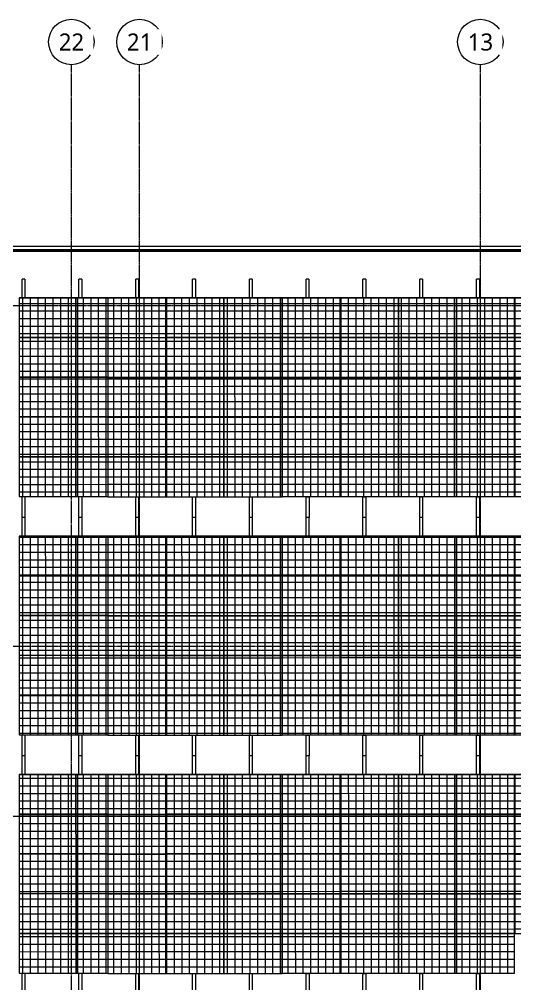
# Model space of a CAD drawing. Header units: inches. Extents: x -1714 to 1984, y -1043 to 970.
# Drawn here: x -92 to 431, y -50 to 970 of the extents above; entities that cross this region are included whole.
import ezdxf

# ---------------------------------------------------------------- set-up
doc = ezdxf.new("R2010")
doc.units = ezdxf.units.IN
doc.header["$MEASUREMENT"] = 0
doc.linetypes.add('Grid Line 1_2_', pattern=[0.875, 0.5, -0.125, 0.125, -0.125])
for name, color, linetype, lineweight in [('A-FLOR-HRAL', 11, 'Continuous', 9), ('A-ROOF', 132, 'Continuous', 13), ('E-ELEC-EQPM', 71, 'Continuous', 9), ('S-BEAM', 12, 'Continuous', 9), ('S-GRID', 1, 'Continuous', 9), ('S-GRID-IDEN', 1, 'Continuous', 9)]:
    doc.layers.add(name, color=color, linetype=linetype, lineweight=lineweight)
doc.styles.add('Trebuchet MS', font='trebuc.ttf', dxfattribs={"height": 18})
pattern_1 = [(0, (0, -0.022), (0, 7.97), []), (90, (0, -0.022), (-8, 5e-16), [])]
pattern_2 = [(180, (24, 42.039), (-9e-17, -0.69725), []), (270, (24, 42.039), (8, 5e-16), [])]

# ---------------------------------------------------------------- blocks, each defined once
blk = doc.blocks.new('PV Truss Beam 5 degrees 21 feet - PV Truss Beam 5 degrees 21 feet-1391017-L3')
at = {"layer": 'S-BEAM'}
for p, q in [((-126, 0), (-106.3, 0)), ((-126, 0), (-126, -3)), ((-106.3, -3), (-126, -3)), ((103.9, 0), (104, 0)), ((104, -3), (103.9, -3)), ((104, 0), (126, 0)), ((104, -3), (104, 0)), ((126, -3), (104, -3)), ((126, 0), (126, -0.1))]:
    blk.add_line(p, q, dxfattribs=at)
blk = doc.blocks.new('PV Truss Beam 5 degrees 21 feet - PV Truss Beam 5 degrees 21 feet-1389479-L3')
at = {"layer": 'S-BEAM'}
for p, q in [((-126, 0), (-106.3, 0)), ((-126, 0), (-126, -3)), ((-106.3, -3), (-126, -3)), ((103.9, 0), (104, 0)), ((104, -3), (103.9, -3)), ((104, 0), (126, 0)), ((104, -3), (104, 0)), ((126, -3), (104, -3))]:
    blk.add_line(p, q, dxfattribs=at)
blk = doc.blocks.new('PV Panel-Sunpower X22-360 5 degrees - PV Panel-Sunpower X22-360 5 degrees-V8-L3')
at = {"layer": 'E-ELEC-EQPM'}
h = blk.add_hatch(dxfattribs=at)
h.set_pattern_fill('FP_1', color=256, style=0, pattern_type=2)
h.set_pattern_definition(pattern_1)
h.paths.add_polyline_path([(0, 0), (61.4, 0), (61.4, 42), (0, 42), (0, 6.7)])
for p, q in [((61.4, 42), (0, 42)), ((0, 42), (0, 0)), ((61.4, 0), (61.4, 42)), ((0, 0), (61.4, 0))]:
    blk.add_line(p, q, dxfattribs=at)
blk = doc.blocks.new('PV Panel-Sunpower X22-360 5 degrees - PV Panel-Sunpower X22-360 5 degrees-V15-L3')
at = {"layer": 'E-ELEC-EQPM'}
h = blk.add_hatch(dxfattribs=at)
h.set_pattern_fill('FP_1', color=256, style=0, pattern_type=2)
h.set_pattern_definition(pattern_1)
h.paths.add_polyline_path([(0, 0), (61.4, 0), (61.4, 42), (0, 42), (0, 21.6)])
for p, q in [((61.4, 42), (0, 42)), ((0, 42), (0, 0)), ((29.4, 42), (61.4, 42)), ((61.4, 0), (61.4, 42)), ((61.4, 42), (61.4, 42)), ((0, 0), (61.4, 0))]:
    blk.add_line(p, q, dxfattribs=at)
blk = doc.blocks.new('PV Panel-Sunpower X22-360 5 degrees - PV Panel-Sunpower X22-360 5 degrees-V9-L3')
at = {"layer": 'E-ELEC-EQPM'}
h = blk.add_hatch(dxfattribs=at)
h.set_pattern_fill('FP_1', color=256, style=0, pattern_type=2)
h.set_pattern_definition(pattern_1)
h.paths.add_polyline_path([(0, 0), (61.4, 0), (61.4, 42), (0, 42), (0, 21.5)])
h = blk.add_hatch(dxfattribs=at)
h.set_pattern_fill('FP_2', color=256, style=0, pattern_type=2)
h.set_pattern_definition(pattern_2)
h.paths.add_polyline_path([(61.4, 42), (61.4, 42), (0, 42), (0, 42)])
for p, q in [((61.4, 42), (0, 42)), ((0, 42), (0, 0)), ((0, 42), (61.4, 42)), ((0, 42), (0, 42)), ((61.4, 0), (61.4, 42)), ((61.4, 42), (61.4, 42)), ((0, 0), (61.4, 0))]:
    blk.add_line(p, q, dxfattribs=at)
blk = doc.blocks.new('PV Panel-Sunpower X22-360 5 degrees - PV Panel-Sunpower X22-360 5 degrees-V10-L3')
at = {"layer": 'E-ELEC-EQPM'}
h = blk.add_hatch(dxfattribs=at)
h.set_pattern_fill('FP_1', color=256, style=0, pattern_type=2)
h.set_pattern_definition(pattern_1)
h.paths.add_polyline_path([(0, 0), (61.4, 0), (61.4, 42), (0, 42), (0, 21.4)])
for p, q in [((61.4, 42), (0, 42)), ((0, 42), (0, 0)), ((0, 42), (61.4, 42)), ((0, 42), (0, 42)), ((61.4, 0), (61.4, 42)), ((61.4, 42), (61.4, 42)), ((0, 0), (61.4, 0))]:
    blk.add_line(p, q, dxfattribs=at)
blk = doc.blocks.new('PV Truss Beam 5 degrees 21 feet - PV Truss Beam 5 degrees 21 feet-1391014-L3')
at = {"layer": 'S-BEAM'}
for p, q in [((-126, 0), (-106.3, 0)), ((-126, 0), (-126, -3)), ((-106.3, -3), (-126, -3)), ((103.9, 0), (104, 0)), ((104, -3), (103.9, -3)), ((104, 0), (126, 0)), ((104, -3), (104, 0)), ((126, -3), (104, -3))]:
    blk.add_line(p, q, dxfattribs=at)
blk = doc.blocks.new('PV Truss Beam 5 degrees 21 feet - PV Truss Beam 5 degrees 21 feet-1391828-L3')
at = {"layer": 'S-BEAM'}
for p, q in [((-126, 0), (-106.3, 0)), ((-126, 0), (-126, -3)), ((-106.3, -3), (-126, -3)), ((103.9, 0), (104, 0)), ((104, -3), (103.9, -3)), ((104, 0), (126, 0)), ((104, -3), (104, 0)), ((126, -3), (104, -3)), ((126, 0), (126, -0.1))]:
    blk.add_line(p, q, dxfattribs=at)
blk = doc.blocks.new('PV Truss Beam 5 degrees 21 feet - PV Truss Beam 5 degrees 21 feet-V29-L3')
at = {"layer": 'S-BEAM'}
for p, q in [((-126, 0), (-106.3, 0)), ((-126, 0), (-126, -3)), ((-106.3, -3), (-126, -3)), ((103.9, 0), (104, 0)), ((104, -3), (103.9, -3)), ((104, 0), (126, 0)), ((104, -3), (104, 0)), ((126, -3), (104, -3))]:
    blk.add_line(p, q, dxfattribs=at)
blk = doc.blocks.new('PV Truss Beam 5 degrees 21 feet - PV Truss Beam 5 degrees 21 feet-V33-L3')
at = {"layer": 'S-BEAM'}
for p, q in [((-126, 0), (-106.3, 0)), ((-126, 0), (-126, -3)), ((-106.3, -3), (-126, -3)), ((103.9, 0), (104, 0)), ((104, -3), (103.9, -3)), ((104, 0), (126, 0)), ((104, -3), (104, 0)), ((126, -3), (104, -3))]:
    blk.add_line(p, q, dxfattribs=at)
blk = doc.blocks.new('PV Panel-Sunpower X22-360 5 degrees - PV Panel-Sunpower X22-360 5 degrees-V39-L3')
at = {"layer": 'E-ELEC-EQPM'}
h = blk.add_hatch(dxfattribs=at)
h.set_pattern_fill('FP_1', color=256, style=0, pattern_type=2)
h.set_pattern_definition(pattern_1)
h.paths.add_polyline_path([(0, 0), (32, 0), (32, 42), (0, 42)])
for p, q in [((32, 42), (0, 42)), ((0, 42), (0, 0)), ((0, 0), (32, 0))]:
    blk.add_line(p, q, dxfattribs=at)
blk = doc.blocks.new('PV Panel-Sunpower X22-360 5 degrees - PV Panel-Sunpower X22-360 5 degrees-V42-L3')
at = {"layer": 'E-ELEC-EQPM'}
h = blk.add_hatch(dxfattribs=at)
h.set_pattern_fill('FP_1', color=256, style=0, pattern_type=2)
h.set_pattern_definition(pattern_1)
h.paths.add_polyline_path([(0, 0), (32, 0), (32, 42), (0, 42), (0, 41.8)])
h.paths.add_polyline_path([(32, 0), (32, 0), (32, 41.8)])
h.paths.add_polyline_path([(32, 41.8), (61.4, 41.9), (61.4, 42), (32, 42), (32, 41.9)])
h = blk.add_hatch(dxfattribs=at)
h.set_pattern_fill('FP_2', color=256, style=0, pattern_type=2)
h.set_pattern_definition(pattern_2)
h.paths.add_polyline_path([(61.4, 42), (61.4, 42), (0, 42), (0, 42)])
for p, q in [((61.4, 42), (0, 42)), ((0, 42), (0, 0)), ((0, 42), (61.4, 42)), ((0, 42), (0, 42)), ((61.4, 41.8), (61.4, 42)), ((61.4, 42), (61.4, 42)), ((0, 0), (32, 0))]:
    blk.add_line(p, q, dxfattribs=at)
blk = doc.blocks.new('PV Panel-Sunpower X22-360 5 degrees - PV Panel-Sunpower X22-360 5 degrees-V40-L3')
at = {"layer": 'E-ELEC-EQPM'}
h = blk.add_hatch(dxfattribs=at)
h.set_pattern_fill('FP_1', color=256, style=0, pattern_type=2)
h.set_pattern_definition(pattern_1)
h.paths.add_polyline_path([(0, 0), (32, 0), (32, 42), (0, 42), (0, 21.4)])
h.paths.add_polyline_path([(32, 41.8), (61.4, 41.9), (61.4, 42), (32, 42), (32, 41.9)])
h = blk.add_hatch(dxfattribs=at)
h.set_pattern_fill('FP_2', color=256, style=0, pattern_type=2)
h.set_pattern_definition(pattern_2)
h.paths.add_polyline_path([(61.4, 42), (61.4, 42), (0, 42), (0, 42)])
for p, q in [((61.4, 42), (0, 42)), ((0, 42), (0, 0)), ((0, 42), (61.4, 42)), ((0, 42), (0, 42)), ((61.4, 41.8), (61.4, 42)), ((61.4, 42), (61.4, 42)), ((0, 0), (32, 0))]:
    blk.add_line(p, q, dxfattribs=at)
blk = doc.blocks.new('Top Rail Type - Top Rail_Internal_-1430160-L3')
at = {"layer": 'A-FLOR-HRAL'}
for p, q in [((-1461.9, 726.6), (1348.1, 726.6)), ((1346.1, 724.6), (-1459.9, 724.6))]:
    blk.add_line(p, q, dxfattribs=at)
blk = doc.blocks.new('Top Rail Type - Top Rail_Internal_-V46-L3')
at = {"layer": 'A-FLOR-HRAL'}
for p, q in [((-1461.9, 726.6), (1348.1, 726.6)), ((-1459.9, 724.6), (1346.1, 724.6))]:
    blk.add_line(p, q, dxfattribs=at)
blk = doc.blocks.new('Grid - Grid Head - Circle-50561-L3')
at = {"layer": 'S-GRID-IDEN'}
blk.add_circle((0, 0), 0.25, dxfattribs=at)

msp = doc.modelspace()

# ---------------------------------------------------------------- linework, layer by layer
at = {"layer": 'A-ROOF'}
msp.add_line((1351.1, 729.6), (-1464.9, 729.6), dxfattribs=at)
at = {"layer": 'S-GRID', "linetype": 'Grid Line 1_2_'}
for p, q in [((-36.9, -1043.2), (-36.9, 921.9)), ((35.1, -1043.2), (35.1, 921.9)), ((395.1, -1043.2), (395.1, 921.9)), ((-1714.2, 667.2), (1936.3, 667.2)), ((-1714.2, 307.2), (1936.3, 307.2)), ((-1714.2, 127.2), (1936.3, 127.2))]:
    msp.add_line(p, q, dxfattribs=at)

# ---------------------------------------------------------------- block references
at = {"layer": 'A-FLOR-HRAL'}
for name in ['Top Rail Type - Top Rail_Internal_-1430160-L3', 'Top Rail Type - Top Rail_Internal_-V46-L3']:
    msp.add_blockref(name, (0, 0), dxfattribs=at)
at = {"layer": 'E-ELEC-EQPM', "rotation": 0.007778619293406285}
for name, p in [('PV Panel-Sunpower X22-360 5 degrees - PV Panel-Sunpower X22-360 5 degrees-V10-L3', (-91.9, 633.4)), ('PV Panel-Sunpower X22-360 5 degrees - PV Panel-Sunpower X22-360 5 degrees-V42-L3', (-30.5, 633.5)), ('PV Panel-Sunpower X22-360 5 degrees - PV Panel-Sunpower X22-360 5 degrees-V15-L3', (1.5, 633.3)), ('PV Panel-Sunpower X22-360 5 degrees - PV Panel-Sunpower X22-360 5 degrees-V9-L3', (62.9, 633.3)), ('PV Panel-Sunpower X22-360 5 degrees - PV Panel-Sunpower X22-360 5 degrees-V10-L3', (124.3, 633.3)), ('PV Panel-Sunpower X22-360 5 degrees - PV Panel-Sunpower X22-360 5 degrees-V9-L3', (185.7, 633.3)), ('PV Panel-Sunpower X22-360 5 degrees - PV Panel-Sunpower X22-360 5 degrees-V10-L3', (247.1, 633.3)), ('PV Panel-Sunpower X22-360 5 degrees - PV Panel-Sunpower X22-360 5 degrees-V9-L3', (308.5, 633.3)), ('PV Panel-Sunpower X22-360 5 degrees - PV Panel-Sunpower X22-360 5 degrees-V9-L3', (369.9, 633.3)), ('PV Panel-Sunpower X22-360 5 degrees - PV Panel-Sunpower X22-360 5 degrees-V10-L3', (431.3, 633.3)), ('PV Panel-Sunpower X22-360 5 degrees - PV Panel-Sunpower X22-360 5 degrees-V8-L3', (-91.9, 591.4)), ('PV Panel-Sunpower X22-360 5 degrees - PV Panel-Sunpower X22-360 5 degrees-V39-L3', (-30.5, 591.4)), ('PV Panel-Sunpower X22-360 5 degrees - PV Panel-Sunpower X22-360 5 degrees-V8-L3', (1.5, 591.2)), ('PV Panel-Sunpower X22-360 5 degrees - PV Panel-Sunpower X22-360 5 degrees-V8-L3', (62.9, 591.3)), ('PV Panel-Sunpower X22-360 5 degrees - PV Panel-Sunpower X22-360 5 degrees-V8-L3', (124.3, 591.3)), ('PV Panel-Sunpower X22-360 5 degrees - PV Panel-Sunpower X22-360 5 degrees-V8-L3', (185.7, 591.3)), ('PV Panel-Sunpower X22-360 5 degrees - PV Panel-Sunpower X22-360 5 degrees-V8-L3', (247.1, 591.3)), ('PV Panel-Sunpower X22-360 5 degrees - PV Panel-Sunpower X22-360 5 degrees-V8-L3', (308.5, 591.3)), ('PV Panel-Sunpower X22-360 5 degrees - PV Panel-Sunpower X22-360 5 degrees-V8-L3', (369.9, 591.3)), ('PV Panel-Sunpower X22-360 5 degrees - PV Panel-Sunpower X22-360 5 degrees-V8-L3', (431.3, 591.3)), ('PV Panel-Sunpower X22-360 5 degrees - PV Panel-Sunpower X22-360 5 degrees-V8-L3', (-91.9, 549.4)), ('PV Panel-Sunpower X22-360 5 degrees - PV Panel-Sunpower X22-360 5 degrees-V39-L3', (-30.5, 549.4)), ('PV Panel-Sunpower X22-360 5 degrees - PV Panel-Sunpower X22-360 5 degrees-V8-L3', (1.5, 549.2)), ('PV Panel-Sunpower X22-360 5 degrees - PV Panel-Sunpower X22-360 5 degrees-V8-L3', (62.9, 549.2)), ('PV Panel-Sunpower X22-360 5 degrees - PV Panel-Sunpower X22-360 5 degrees-V8-L3', (124.3, 549.2)), ('PV Panel-Sunpower X22-360 5 degrees - PV Panel-Sunpower X22-360 5 degrees-V8-L3', (185.7, 549.2)), ('PV Panel-Sunpower X22-360 5 degrees - PV Panel-Sunpower X22-360 5 degrees-V8-L3', (247.1, 549.2)), ('PV Panel-Sunpower X22-360 5 degrees - PV Panel-Sunpower X22-360 5 degrees-V8-L3', (308.5, 549.3)), ('PV Panel-Sunpower X22-360 5 degrees - PV Panel-Sunpower X22-360 5 degrees-V8-L3', (369.9, 549.3)), ('PV Panel-Sunpower X22-360 5 degrees - PV Panel-Sunpower X22-360 5 degrees-V8-L3', (431.3, 549.3)), ('PV Panel-Sunpower X22-360 5 degrees - PV Panel-Sunpower X22-360 5 degrees-V8-L3', (-91.9, 507.3)), ('PV Panel-Sunpower X22-360 5 degrees - PV Panel-Sunpower X22-360 5 degrees-V39-L3', (-30.5, 507.3)), ('PV Panel-Sunpower X22-360 5 degrees - PV Panel-Sunpower X22-360 5 degrees-V8-L3', (1.5, 507.2)), ('PV Panel-Sunpower X22-360 5 degrees - PV Panel-Sunpower X22-360 5 degrees-V8-L3', (62.9, 507.2)), ('PV Panel-Sunpower X22-360 5 degrees - PV Panel-Sunpower X22-360 5 degrees-V8-L3', (124.3, 507.2)), ('PV Panel-Sunpower X22-360 5 degrees - PV Panel-Sunpower X22-360 5 degrees-V8-L3', (185.7, 507.2)), ('PV Panel-Sunpower X22-360 5 degrees - PV Panel-Sunpower X22-360 5 degrees-V8-L3', (247.1, 507.2)), ('PV Panel-Sunpower X22-360 5 degrees - PV Panel-Sunpower X22-360 5 degrees-V8-L3', (308.5, 507.2)), ('PV Panel-Sunpower X22-360 5 degrees - PV Panel-Sunpower X22-360 5 degrees-V8-L3', (369.9, 507.2)), ('PV Panel-Sunpower X22-360 5 degrees - PV Panel-Sunpower X22-360 5 degrees-V8-L3', (431.3, 507.2)), ('PV Panel-Sunpower X22-360 5 degrees - PV Panel-Sunpower X22-360 5 degrees-V8-L3', (-91.9, 465.3)), ('PV Panel-Sunpower X22-360 5 degrees - PV Panel-Sunpower X22-360 5 degrees-V39-L3', (-30.5, 465.3)), ('PV Panel-Sunpower X22-360 5 degrees - PV Panel-Sunpower X22-360 5 degrees-V8-L3', (1.5, 465.1)), ('PV Panel-Sunpower X22-360 5 degrees - PV Panel-Sunpower X22-360 5 degrees-V8-L3', (62.9, 465.1)), ('PV Panel-Sunpower X22-360 5 degrees - PV Panel-Sunpower X22-360 5 degrees-V8-L3', (124.3, 465.1)), ('PV Panel-Sunpower X22-360 5 degrees - PV Panel-Sunpower X22-360 5 degrees-V8-L3', (185.7, 465.2)), ('PV Panel-Sunpower X22-360 5 degrees - PV Panel-Sunpower X22-360 5 degrees-V8-L3', (247.1, 465.2)), ('PV Panel-Sunpower X22-360 5 degrees - PV Panel-Sunpower X22-360 5 degrees-V8-L3', (308.5, 465.2)), ('PV Panel-Sunpower X22-360 5 degrees - PV Panel-Sunpower X22-360 5 degrees-V8-L3', (369.9, 465.2)), ('PV Panel-Sunpower X22-360 5 degrees - PV Panel-Sunpower X22-360 5 degrees-V8-L3', (431.3, 465.2)), ('PV Panel-Sunpower X22-360 5 degrees - PV Panel-Sunpower X22-360 5 degrees-V10-L3', (-91.9, 381.4)), ('PV Panel-Sunpower X22-360 5 degrees - PV Panel-Sunpower X22-360 5 degrees-V40-L3', (-30.5, 381.5)), ('PV Panel-Sunpower X22-360 5 degrees - PV Panel-Sunpower X22-360 5 degrees-V15-L3', (1.5, 381.3)), ('PV Panel-Sunpower X22-360 5 degrees - PV Panel-Sunpower X22-360 5 degrees-V9-L3', (62.9, 381.3)), ('PV Panel-Sunpower X22-360 5 degrees - PV Panel-Sunpower X22-360 5 degrees-V10-L3', (124.3, 381.3)), ('PV Panel-Sunpower X22-360 5 degrees - PV Panel-Sunpower X22-360 5 degrees-V9-L3', (185.7, 381.3)), ('PV Panel-Sunpower X22-360 5 degrees - PV Panel-Sunpower X22-360 5 degrees-V10-L3', (247.1, 381.3)), ('PV Panel-Sunpower X22-360 5 degrees - PV Panel-Sunpower X22-360 5 degrees-V9-L3', (308.5, 381.3)), ('PV Panel-Sunpower X22-360 5 degrees - PV Panel-Sunpower X22-360 5 degrees-V9-L3', (369.9, 381.3)), ('PV Panel-Sunpower X22-360 5 degrees - PV Panel-Sunpower X22-360 5 degrees-V10-L3', (431.3, 381.3)), ('PV Panel-Sunpower X22-360 5 degrees - PV Panel-Sunpower X22-360 5 degrees-V8-L3', (-91.9, 339.4)), ('PV Panel-Sunpower X22-360 5 degrees - PV Panel-Sunpower X22-360 5 degrees-V39-L3', (-30.5, 339.4)), ('PV Panel-Sunpower X22-360 5 degrees - PV Panel-Sunpower X22-360 5 degrees-V8-L3', (1.5, 339.2)), ('PV Panel-Sunpower X22-360 5 degrees - PV Panel-Sunpower X22-360 5 degrees-V8-L3', (62.9, 339.3)), ('PV Panel-Sunpower X22-360 5 degrees - PV Panel-Sunpower X22-360 5 degrees-V8-L3', (124.3, 339.3)), ('PV Panel-Sunpower X22-360 5 degrees - PV Panel-Sunpower X22-360 5 degrees-V8-L3', (185.7, 339.3)), ('PV Panel-Sunpower X22-360 5 degrees - PV Panel-Sunpower X22-360 5 degrees-V8-L3', (247.1, 339.3)), ('PV Panel-Sunpower X22-360 5 degrees - PV Panel-Sunpower X22-360 5 degrees-V8-L3', (308.5, 339.3)), ('PV Panel-Sunpower X22-360 5 degrees - PV Panel-Sunpower X22-360 5 degrees-V8-L3', (369.9, 339.3)), ('PV Panel-Sunpower X22-360 5 degrees - PV Panel-Sunpower X22-360 5 degrees-V8-L3', (431.3, 339.3)), ('PV Panel-Sunpower X22-360 5 degrees - PV Panel-Sunpower X22-360 5 degrees-V8-L3', (-91.9, 297.4)), ('PV Panel-Sunpower X22-360 5 degrees - PV Panel-Sunpower X22-360 5 degrees-V39-L3', (-30.5, 297.4)), ('PV Panel-Sunpower X22-360 5 degrees - PV Panel-Sunpower X22-360 5 degrees-V8-L3', (1.5, 297.2)), ('PV Panel-Sunpower X22-360 5 degrees - PV Panel-Sunpower X22-360 5 degrees-V8-L3', (62.9, 297.2)), ('PV Panel-Sunpower X22-360 5 degrees - PV Panel-Sunpower X22-360 5 degrees-V8-L3', (124.3, 297.2)), ('PV Panel-Sunpower X22-360 5 degrees - PV Panel-Sunpower X22-360 5 degrees-V8-L3', (185.7, 297.2)), ('PV Panel-Sunpower X22-360 5 degrees - PV Panel-Sunpower X22-360 5 degrees-V8-L3', (247.1, 297.2)), ('PV Panel-Sunpower X22-360 5 degrees - PV Panel-Sunpower X22-360 5 degrees-V8-L3', (308.5, 297.3)), ('PV Panel-Sunpower X22-360 5 degrees - PV Panel-Sunpower X22-360 5 degrees-V8-L3', (369.9, 297.3)), ('PV Panel-Sunpower X22-360 5 degrees - PV Panel-Sunpower X22-360 5 degrees-V8-L3', (431.3, 297.3)), ('PV Panel-Sunpower X22-360 5 degrees - PV Panel-Sunpower X22-360 5 degrees-V8-L3', (-91.9, 255.3)), ('PV Panel-Sunpower X22-360 5 degrees - PV Panel-Sunpower X22-360 5 degrees-V39-L3', (-30.5, 255.3)), ('PV Panel-Sunpower X22-360 5 degrees - PV Panel-Sunpower X22-360 5 degrees-V8-L3', (1.5, 255.2)), ('PV Panel-Sunpower X22-360 5 degrees - PV Panel-Sunpower X22-360 5 degrees-V8-L3', (62.9, 255.2)), ('PV Panel-Sunpower X22-360 5 degrees - PV Panel-Sunpower X22-360 5 degrees-V8-L3', (124.3, 255.2)), ('PV Panel-Sunpower X22-360 5 degrees - PV Panel-Sunpower X22-360 5 degrees-V8-L3', (185.7, 255.2)), ('PV Panel-Sunpower X22-360 5 degrees - PV Panel-Sunpower X22-360 5 degrees-V8-L3', (247.1, 255.2)), ('PV Panel-Sunpower X22-360 5 degrees - PV Panel-Sunpower X22-360 5 degrees-V8-L3', (308.5, 255.2)), ('PV Panel-Sunpower X22-360 5 degrees - PV Panel-Sunpower X22-360 5 degrees-V8-L3', (369.9, 255.2)), ('PV Panel-Sunpower X22-360 5 degrees - PV Panel-Sunpower X22-360 5 degrees-V8-L3', (431.3, 255.2)), ('PV Panel-Sunpower X22-360 5 degrees - PV Panel-Sunpower X22-360 5 degrees-V8-L3', (-91.9, 213.3)), ('PV Panel-Sunpower X22-360 5 degrees - PV Panel-Sunpower X22-360 5 degrees-V39-L3', (-30.5, 213.3)), ('PV Panel-Sunpower X22-360 5 degrees - PV Panel-Sunpower X22-360 5 degrees-V8-L3', (1.5, 213.1)), ('PV Panel-Sunpower X22-360 5 degrees - PV Panel-Sunpower X22-360 5 degrees-V8-L3', (62.9, 213.1)), ('PV Panel-Sunpower X22-360 5 degrees - PV Panel-Sunpower X22-360 5 degrees-V8-L3', (124.3, 213.1)), ('PV Panel-Sunpower X22-360 5 degrees - PV Panel-Sunpower X22-360 5 degrees-V8-L3', (185.7, 213.2)), ('PV Panel-Sunpower X22-360 5 degrees - PV Panel-Sunpower X22-360 5 degrees-V8-L3', (247.1, 213.2)), ('PV Panel-Sunpower X22-360 5 degrees - PV Panel-Sunpower X22-360 5 degrees-V8-L3', (308.5, 213.2)), ('PV Panel-Sunpower X22-360 5 degrees - PV Panel-Sunpower X22-360 5 degrees-V8-L3', (369.9, 213.2)), ('PV Panel-Sunpower X22-360 5 degrees - PV Panel-Sunpower X22-360 5 degrees-V8-L3', (431.3, 213.2)), ('PV Panel-Sunpower X22-360 5 degrees - PV Panel-Sunpower X22-360 5 degrees-V10-L3', (-91.9, 129.4)), ('PV Panel-Sunpower X22-360 5 degrees - PV Panel-Sunpower X22-360 5 degrees-V42-L3', (-30.5, 129.5)), ('PV Panel-Sunpower X22-360 5 degrees - PV Panel-Sunpower X22-360 5 degrees-V15-L3', (1.5, 129.3)), ('PV Panel-Sunpower X22-360 5 degrees - PV Panel-Sunpower X22-360 5 degrees-V9-L3', (62.9, 129.3)), ('PV Panel-Sunpower X22-360 5 degrees - PV Panel-Sunpower X22-360 5 degrees-V10-L3', (124.3, 129.3)), ('PV Panel-Sunpower X22-360 5 degrees - PV Panel-Sunpower X22-360 5 degrees-V9-L3', (185.7, 129.3)), ('PV Panel-Sunpower X22-360 5 degrees - PV Panel-Sunpower X22-360 5 degrees-V10-L3', (247.1, 129.3)), ('PV Panel-Sunpower X22-360 5 degrees - PV Panel-Sunpower X22-360 5 degrees-V9-L3', (308.5, 129.3)), ('PV Panel-Sunpower X22-360 5 degrees - PV Panel-Sunpower X22-360 5 degrees-V9-L3', (369.9, 129.3)), ('PV Panel-Sunpower X22-360 5 degrees - PV Panel-Sunpower X22-360 5 degrees-V10-L3', (431.3, 129.3)), ('PV Panel-Sunpower X22-360 5 degrees - PV Panel-Sunpower X22-360 5 degrees-V8-L3', (-91.9, 87.4)), ('PV Panel-Sunpower X22-360 5 degrees - PV Panel-Sunpower X22-360 5 degrees-V39-L3', (-30.5, 87.4)), ('PV Panel-Sunpower X22-360 5 degrees - PV Panel-Sunpower X22-360 5 degrees-V8-L3', (1.5, 87.2)), ('PV Panel-Sunpower X22-360 5 degrees - PV Panel-Sunpower X22-360 5 degrees-V8-L3', (62.9, 87.3)), ('PV Panel-Sunpower X22-360 5 degrees - PV Panel-Sunpower X22-360 5 degrees-V8-L3', (124.3, 87.3)), ('PV Panel-Sunpower X22-360 5 degrees - PV Panel-Sunpower X22-360 5 degrees-V8-L3', (185.7, 87.3)), ('PV Panel-Sunpower X22-360 5 degrees - PV Panel-Sunpower X22-360 5 degrees-V8-L3', (247.1, 87.3)), ('PV Panel-Sunpower X22-360 5 degrees - PV Panel-Sunpower X22-360 5 degrees-V8-L3', (308.5, 87.3)), ('PV Panel-Sunpower X22-360 5 degrees - PV Panel-Sunpower X22-360 5 degrees-V8-L3', (369.9, 87.3)), ('PV Panel-Sunpower X22-360 5 degrees - PV Panel-Sunpower X22-360 5 degrees-V8-L3', (431.3, 87.3)), ('PV Panel-Sunpower X22-360 5 degrees - PV Panel-Sunpower X22-360 5 degrees-V8-L3', (-91.9, 45.4)), ('PV Panel-Sunpower X22-360 5 degrees - PV Panel-Sunpower X22-360 5 degrees-V39-L3', (-30.5, 45.4)), ('PV Panel-Sunpower X22-360 5 degrees - PV Panel-Sunpower X22-360 5 degrees-V8-L3', (1.5, 45.2)), ('PV Panel-Sunpower X22-360 5 degrees - PV Panel-Sunpower X22-360 5 degrees-V8-L3', (62.9, 45.2)), ('PV Panel-Sunpower X22-360 5 degrees - PV Panel-Sunpower X22-360 5 degrees-V8-L3', (124.3, 45.2)), ('PV Panel-Sunpower X22-360 5 degrees - PV Panel-Sunpower X22-360 5 degrees-V8-L3', (185.7, 45.2)), ('PV Panel-Sunpower X22-360 5 degrees - PV Panel-Sunpower X22-360 5 degrees-V8-L3', (247.1, 45.2)), ('PV Panel-Sunpower X22-360 5 degrees - PV Panel-Sunpower X22-360 5 degrees-V8-L3', (308.5, 45.3)), ('PV Panel-Sunpower X22-360 5 degrees - PV Panel-Sunpower X22-360 5 degrees-V8-L3', (369.9, 45.3)), ('PV Panel-Sunpower X22-360 5 degrees - PV Panel-Sunpower X22-360 5 degrees-V8-L3', (431.3, 45.3)), ('PV Panel-Sunpower X22-360 5 degrees - PV Panel-Sunpower X22-360 5 degrees-V8-L3', (-91.9, 3.3)), ('PV Panel-Sunpower X22-360 5 degrees - PV Panel-Sunpower X22-360 5 degrees-V39-L3', (-30.5, 3.3)), ('PV Panel-Sunpower X22-360 5 degrees - PV Panel-Sunpower X22-360 5 degrees-V8-L3', (1.5, 3.2)), ('PV Panel-Sunpower X22-360 5 degrees - PV Panel-Sunpower X22-360 5 degrees-V8-L3', (62.9, 3.2)), ('PV Panel-Sunpower X22-360 5 degrees - PV Panel-Sunpower X22-360 5 degrees-V8-L3', (124.3, 3.2)), ('PV Panel-Sunpower X22-360 5 degrees - PV Panel-Sunpower X22-360 5 degrees-V8-L3', (185.7, 3.2)), ('PV Panel-Sunpower X22-360 5 degrees - PV Panel-Sunpower X22-360 5 degrees-V8-L3', (247.1, 3.2)), ('PV Panel-Sunpower X22-360 5 degrees - PV Panel-Sunpower X22-360 5 degrees-V8-L3', (308.5, 3.2)), ('PV Panel-Sunpower X22-360 5 degrees - PV Panel-Sunpower X22-360 5 degrees-V8-L3', (369.9, 3.2)), ('PV Panel-Sunpower X22-360 5 degrees - PV Panel-Sunpower X22-360 5 degrees-V8-L3', (431.3, 3.2)), ('PV Panel-Sunpower X22-360 5 degrees - PV Panel-Sunpower X22-360 5 degrees-V8-L3', (-91.9, -38.7)), ('PV Panel-Sunpower X22-360 5 degrees - PV Panel-Sunpower X22-360 5 degrees-V39-L3', (-30.5, -38.7)), ('PV Panel-Sunpower X22-360 5 degrees - PV Panel-Sunpower X22-360 5 degrees-V8-L3', (1.5, -38.9)), ('PV Panel-Sunpower X22-360 5 degrees - PV Panel-Sunpower X22-360 5 degrees-V8-L3', (62.9, -38.9)), ('PV Panel-Sunpower X22-360 5 degrees - PV Panel-Sunpower X22-360 5 degrees-V8-L3', (124.3, -38.9)), ('PV Panel-Sunpower X22-360 5 degrees - PV Panel-Sunpower X22-360 5 degrees-V8-L3', (185.7, -38.8)), ('PV Panel-Sunpower X22-360 5 degrees - PV Panel-Sunpower X22-360 5 degrees-V8-L3', (247.1, -38.8)), ('PV Panel-Sunpower X22-360 5 degrees - PV Panel-Sunpower X22-360 5 degrees-V8-L3', (308.5, -38.8)), ('PV Panel-Sunpower X22-360 5 degrees - PV Panel-Sunpower X22-360 5 degrees-V8-L3', (369.9, -38.8))]:
    msp.add_blockref(name, p, dxfattribs=at)
at = {"layer": 'S-BEAM', "rotation": 270.0077786193187}
for name, p in [('PV Truss Beam 5 degrees 21 feet - PV Truss Beam 5 degrees 21 feet-V33-L3', (-85.9, 569.2)), ('PV Truss Beam 5 degrees 21 feet - PV Truss Beam 5 degrees 21 feet-V33-L3', (-25.9, 569.2)), ('PV Truss Beam 5 degrees 21 feet - PV Truss Beam 5 degrees 21 feet-1391014-L3', (34.1, 569)), ('PV Truss Beam 5 degrees 21 feet - PV Truss Beam 5 degrees 21 feet-1391014-L3', (94.1, 569)), ('PV Truss Beam 5 degrees 21 feet - PV Truss Beam 5 degrees 21 feet-1391014-L3', (154.1, 569)), ('PV Truss Beam 5 degrees 21 feet - PV Truss Beam 5 degrees 21 feet-1391014-L3', (214.1, 569.1)), ('PV Truss Beam 5 degrees 21 feet - PV Truss Beam 5 degrees 21 feet-1391014-L3', (274.1, 569.1)), ('PV Truss Beam 5 degrees 21 feet - PV Truss Beam 5 degrees 21 feet-1391014-L3', (334.1, 569.1)), ('PV Truss Beam 5 degrees 21 feet - PV Truss Beam 5 degrees 21 feet-1391014-L3', (394.1, 569.1)), ('PV Truss Beam 5 degrees 21 feet - PV Truss Beam 5 degrees 21 feet-V29-L3', (-85.9, 317.2)), ('PV Truss Beam 5 degrees 21 feet - PV Truss Beam 5 degrees 21 feet-V29-L3', (-25.9, 317.2)), ('PV Truss Beam 5 degrees 21 feet - PV Truss Beam 5 degrees 21 feet-1389479-L3', (34.1, 317)), ('PV Truss Beam 5 degrees 21 feet - PV Truss Beam 5 degrees 21 feet-1389479-L3', (94.1, 317)), ('PV Truss Beam 5 degrees 21 feet - PV Truss Beam 5 degrees 21 feet-1389479-L3', (154.1, 317)), ('PV Truss Beam 5 degrees 21 feet - PV Truss Beam 5 degrees 21 feet-1389479-L3', (214.1, 317.1)), ('PV Truss Beam 5 degrees 21 feet - PV Truss Beam 5 degrees 21 feet-1389479-L3', (274.1, 317.1)), ('PV Truss Beam 5 degrees 21 feet - PV Truss Beam 5 degrees 21 feet-1389479-L3', (334.1, 317.1)), ('PV Truss Beam 5 degrees 21 feet - PV Truss Beam 5 degrees 21 feet-1389479-L3', (394.1, 317.1)), ('PV Truss Beam 5 degrees 21 feet - PV Truss Beam 5 degrees 21 feet-1391828-L3', (-85.9, 65.2)), ('PV Truss Beam 5 degrees 21 feet - PV Truss Beam 5 degrees 21 feet-1391828-L3', (-25.9, 65.2)), ('PV Truss Beam 5 degrees 21 feet - PV Truss Beam 5 degrees 21 feet-1391017-L3', (34.1, 65)), ('PV Truss Beam 5 degrees 21 feet - PV Truss Beam 5 degrees 21 feet-1391017-L3', (94.1, 65)), ('PV Truss Beam 5 degrees 21 feet - PV Truss Beam 5 degrees 21 feet-1391017-L3', (154.1, 65)), ('PV Truss Beam 5 degrees 21 feet - PV Truss Beam 5 degrees 21 feet-1391017-L3', (214.1, 65.1)), ('PV Truss Beam 5 degrees 21 feet - PV Truss Beam 5 degrees 21 feet-1391017-L3', (274.1, 65.1)), ('PV Truss Beam 5 degrees 21 feet - PV Truss Beam 5 degrees 21 feet-1391017-L3', (334.1, 65.1)), ('PV Truss Beam 5 degrees 21 feet - PV Truss Beam 5 degrees 21 feet-1391017-L3', (394.1, 65.1))]:
    msp.add_blockref(name, p, dxfattribs=at)
at = {"layer": 'S-GRID-IDEN', "xscale": 95.99999999999994, "yscale": 95.99999999999994, "zscale": 95.99999999999994}
for p in [(-36.9, 945.9), (35.1, 945.9), (395.1, 945.9)]:
    msp.add_blockref('Grid - Grid Head - Circle-50561-L3', p, dxfattribs=at)

# ---------------------------------------------------------------- next in the draw order: texts
at = {"layer": 'S-GRID-IDEN', "char_height": 18, "width": 32.118, "attachment_point": 1, "style": 'Trebuchet MS', "bg_fill": 3, "box_fill_scale": 1.25, "bg_fill_color": 256, "bg_fill_true_color": 13158600, "bg_fill_transparency": 0}
for s, insert in [('22', (-50.2, 954.9)), ('21', (21.8, 954.9)), ('13', (381.8, 954.9))]:
    msp.add_mtext(s, dxfattribs=dict(at, insert=insert))

doc.saveas('drawing.dxf')
